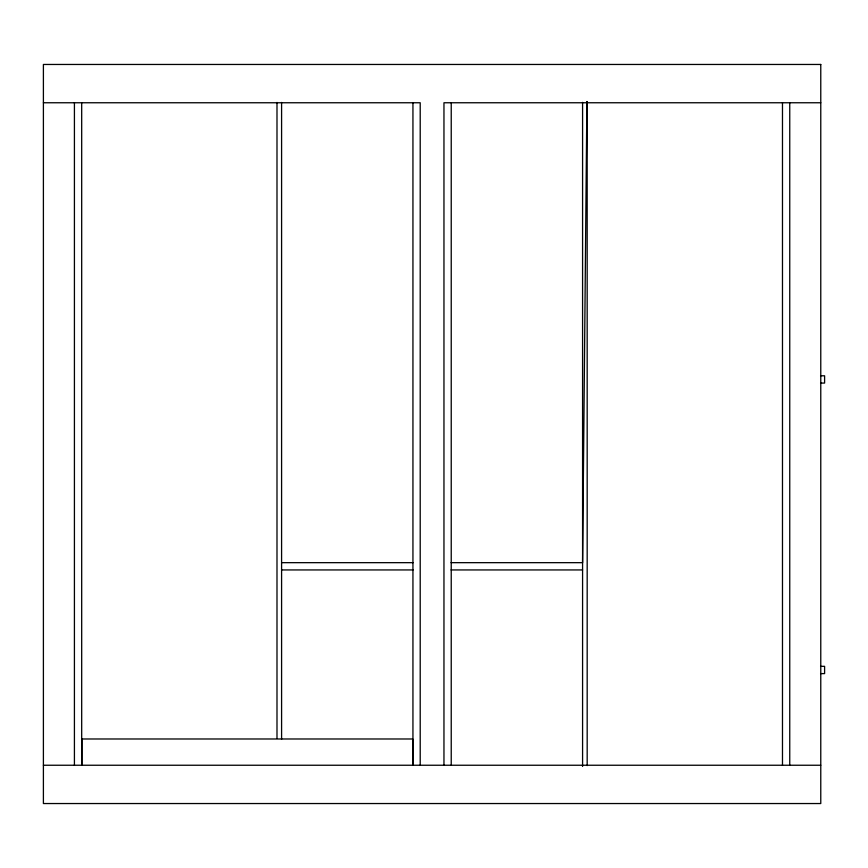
<?xml version="1.0" encoding="UTF-8"?>
<svg xmlns="http://www.w3.org/2000/svg" width="868" height="868" viewBox="0 0 868 868"><rect width="100%" height="100%" fill="white"/><g stroke="black" fill="none" stroke-linecap="round" stroke-linejoin="round"><path stroke-width="1.3" d="M586.898 101.578L582.58 562.67L451.067 562.67M43.4 102.76L420.21 102.76L420.21 765.24M820.77 102.76L443.96 102.76L443.96 765.24M820.553 375.79L824.6 375.79L824.6 383.07L820.553 383.07M281.59 562.67L413.103 562.67M281.59 569.94L413.103 569.94M451.067 569.94L582.58 569.94M820.553 666.331L824.6 666.331L824.6 673.611L820.553 673.611M81.69 738.983L412.745 738.983L412.745 765.24M43.4 765.24L820.77 765.24M789.75 102.76L789.75 765.24M782.48 102.76L782.48 765.24M587.18 101.556L587.18 765.598M582.58 102.37L582.58 766.444M451.23 102.76L451.23 765.24M412.94 102.76L412.94 765.24M281.59 102.435L281.59 739.341M276.99 102.435L276.99 738.44M81.961 738.983L81.961 765.24M81.69 102.76L81.69 765.24M74.42 102.76L74.42 765.24M820.77 64.46L43.4 64.46L43.4 803.54L820.77 803.54L820.77 64.46"/></g></svg>
